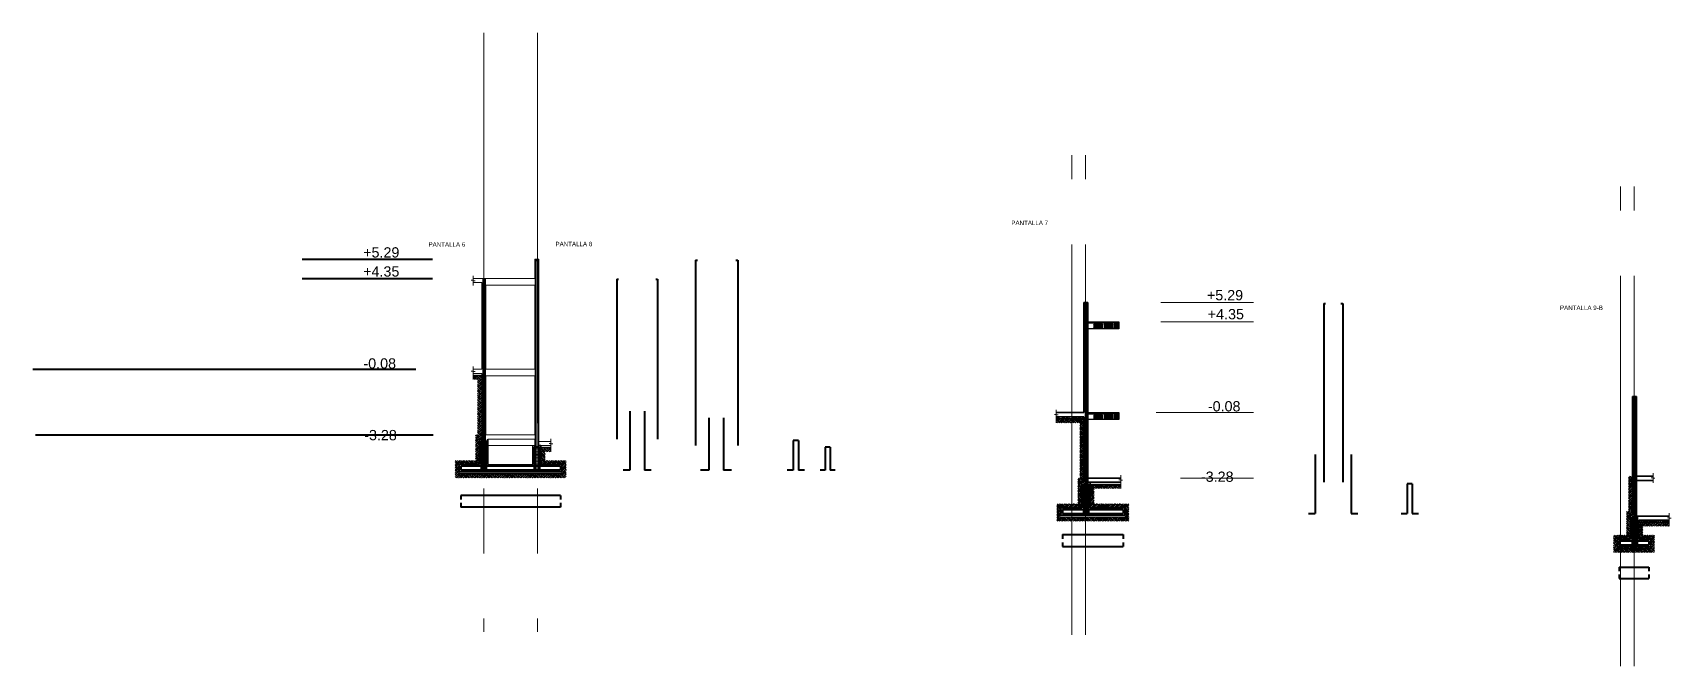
# Model space of a CAD drawing. Header units: millimetres. Extents: x 1130 to 2176, y -195 to 376.
# Drawn here: x 1820.4 to 1900.4, y 32.3 to 63.2 of the extents above; entities that cross this region are included whole.
import ezdxf

# ---------------------------------------------------------------- set-up
doc = ezdxf.new("R2010")
doc.units = ezdxf.units.MM
doc.linetypes.add('CENTER2', pattern=[28.575, 19.05, -3.175, 3.175, -3.175])
doc.layers.add('A- TEXTO 1', color=7, linetype='Continuous')
doc.layers.add('DLOSA', color=4, linetype='Continuous')
for name, color, linetype, lineweight in [('EDIS-COLUMNAS SOTANO', 7, 'Continuous', 40), ('EDIS-CONCRETO BAJA RESIST', 8, 'Continuous', 9), ('EDIS-EJES COLUMNAS', 9, 'CENTER2', 15), ('EDIS-ESTRIBOS', 3, 'Continuous', 15), ('EDIS-PANTALLAS', 3, 'Continuous', 15), ('EDIS-PEDESTALES', 4, 'Continuous', 13), ('EDIS-PL-DIMENSION', 8, 'Continuous', 13), ('EDIS-REFUERZOS DETALLES', 7, 'Continuous', 40), ('EDIS-SIM', 42, 'Continuous', 15), ('EDIS-TIERRA', 8, 'Continuous', 13), ('EDIS-VIGAS RIOSTRAS', 6, 'Continuous', 13), ('Est-PL-DIMENSION', 8, 'Continuous', 13), ('G-ANNO-TEXT', 5, 'Continuous', 9)]:
    doc.layers.add(name, color=color, linetype=linetype, lineweight=lineweight)
doc.styles.add('Arial_1', font='arial.ttf', dxfattribs={"height": 0.2})
doc.styles.add('style1', font='arial.ttf', dxfattribs={"height": 0.2})
pattern_1 = [(50, (25.46573, 41.64696), (0.142104042, -0.012432487), [0.014859, -0.163449]), (355, (25.46573, 41.64696), (-0.027489869, 0.149024339), [0.0118872, -0.130759656]), (100.451445, (25.47758, 41.64593), (0.114614173, 0.136591846), [0.012628207, -0.138910391]), (46.1842, (25.46573, 41.68659), (0.211441652, -0.032793016), [0.0222885, -0.2451735]), (96.635558, (25.48335, 41.68385), (0.185175225, 0.192992377), [0.018942318, -0.208365774]), (351.184151, (25.46573, 41.68659), (0.185175225, 0.192992377), [0.017830774, -0.19613859]), (21, (25.48555, 41.67668), (0.118259225, -0.0797668546), [0.014859, -0.163449]), (326, (25.48555, 41.67668), (0.048205582, 0.143666614), [0.0118872, -0.1307592]), (71.451445, (25.4954, 41.67003), (0.166464807, 0.06389976), [0.012628207, -0.138910151]), (37.5, (25.465734, 41.64696), (0.0024091105, 0.0659529303), [0, -0.12917424, 0, -0.1327404, 0, -0.1312545]), (7.5, (25.465734, 41.64696), (0.0521193368, 0.0781408484), [0, -0.07568184, 0, -0.12620244, 0, -0.0500253]), (327.5, (25.421553, 41.64696), (0.1057606642, -0.0044684203), [0, -0.04953, 0, -0.1545336, 0, -0.2050542]), (317.5, (25.40174, 41.64696), (0.1155407615, 0.019832663), [0, -0.064389, 0, -0.10262616, 0, -0.1456182])]

# ---------------------------------------------------------------- blocks, each defined once
blk = doc.blocks.new('*U2162')
at = {"layer": 'EDIS-REFUERZOS DETALLES', "linetype": 'ByBlock', "const_width": 0.02}
blk.add_lwpolyline([(-0.007, 0, -1), (0.007, 0, -1)], format="xyb", close=True, dxfattribs=at)
blk = doc.blocks.new('*U2163')
at = {"layer": 'EDIS-PL-DIMENSION', "color": 0, "linetype": 'ByBlock', "lineweight": -2, "transparency": 16777216}
for p in [(1870.728, 39.854), (1870.878, 39.854), (1871.028, 39.854), (1871.178, 39.854), (1871.328, 39.854), (1871.478, 39.854), (1871.628, 39.854), (1871.778, 39.854), (1871.928, 39.854), (1872.078, 39.854), (1872.228, 39.854), (1872.378, 39.854), (1872.528, 39.854), (1872.678, 39.854), (1872.828, 39.854), (1872.978, 39.854), (1873.128, 39.854), (1873.278, 39.854), (1873.428, 39.854), (1873.578, 39.854)]:
    blk.add_blockref('*U2162', p, dxfattribs=at)
blk = doc.blocks.new('*U2164')
at = {"layer": 'EDIS-REFUERZOS DETALLES', "linetype": 'ByBlock', "const_width": 0.02}
blk.add_lwpolyline([(-0.007, 0, -1), (0.007, 0, -1)], format="xyb", close=True, dxfattribs=at)
blk = doc.blocks.new('*U2165')
at = {"layer": 'EDIS-PL-DIMENSION', "color": 0, "linetype": 'ByBlock', "lineweight": -2, "transparency": 16777216}
for p in [(1870.728, 39.854), (1870.878, 39.854), (1871.028, 39.854), (1871.178, 39.854), (1871.328, 39.854), (1871.478, 39.854), (1871.628, 39.854), (1871.778, 39.854), (1871.928, 39.854), (1872.078, 39.854), (1872.228, 39.854), (1872.378, 39.854), (1872.528, 39.854), (1872.678, 39.854), (1872.828, 39.854), (1872.978, 39.854), (1873.128, 39.854), (1873.278, 39.854), (1873.428, 39.854), (1873.578, 39.854)]:
    blk.add_blockref('*U2164', p, dxfattribs=at)
blk = doc.blocks.new('*U2304')
at = {"layer": 'EDIS-REFUERZOS DETALLES', "linetype": 'ByBlock', "const_width": 0.02}
blk.add_lwpolyline([(-0.007, 0, -1), (0.007, 0, -1)], format="xyb", close=True, dxfattribs=at)
blk = doc.blocks.new('*U2305')
at = {"layer": 'EDIS-PL-DIMENSION', "color": 0, "linetype": 'ByBlock', "lineweight": -2, "transparency": 16777216}
for p in [(1841.354, 42.016), (1841.504, 42.016), (1841.654, 42.016), (1841.804, 42.016), (1841.954, 42.016), (1842.104, 42.016), (1842.254, 42.016), (1842.404, 42.016), (1842.554, 42.016), (1842.704, 42.016), (1842.854, 42.016), (1843.004, 42.016), (1843.154, 42.016), (1843.304, 42.016), (1843.454, 42.016), (1843.604, 42.016), (1843.754, 42.016), (1843.904, 42.016), (1844.054, 42.016), (1844.204, 42.016), (1844.354, 42.016), (1844.504, 42.016), (1844.654, 42.016), (1844.804, 42.016), (1844.954, 42.016), (1845.104, 42.016), (1845.254, 42.016), (1845.404, 42.016), (1845.554, 42.016), (1845.704, 42.016), (1845.854, 42.016), (1846.004, 42.016), (1846.154, 42.016)]:
    blk.add_blockref('*U2304', p, dxfattribs=at)

msp = doc.modelspace()

# ---------------------------------------------------------------- hatches: boundary and pattern name
at = {"layer": 'EDIS-CONCRETO BAJA RESIST'}
h = msp.add_hatch(dxfattribs=at)
h.set_pattern_fill('AR-CONC', color=256, scale=0.00078, angle=-1.3e-14)
h.paths.add_polyline_path([(1845.084, 41.756), (1842.464, 41.756), (1842.464, 41.656), (1845.084, 41.656)])
h.paths.add_polyline_path([(1842.464, 41.756), (1841.264, 41.756), (1841.264, 41.656), (1842.464, 41.656)])
h.paths.add_polyline_path([(1846.284, 41.756), (1845.084, 41.756), (1845.084, 41.656), (1846.284, 41.656)])
h.paths.add_polyline_path([(1845.748, 43.036), (1845.259, 43.036), (1845.259, 42.936), (1845.748, 42.936)])
h.paths.add_polyline_path([(1842.364, 46.556), (1841.945, 46.556), (1841.945, 46.456), (1842.364, 46.456)])
h = msp.add_hatch(dxfattribs=at)
h.set_pattern_fill('AR-CONC', color=256, scale=0.00078)
h.set_pattern_definition(pattern_1)
h.paths.add_polyline_path([(1871.763, 44.444), (1870.418, 44.444), (1870.418, 44.344), (1871.763, 44.344)])
h = msp.add_hatch(dxfattribs=at)
h.set_pattern_fill('AR-CONC', color=256, scale=0.00078)
h.set_pattern_definition(pattern_1)
h.paths.add_polyline_path([(1873.233, 41.244), (1872.063, 41.244), (1872.063, 41.144), (1873.233, 41.144)])
h.paths.add_polyline_path([(1873.559, 41.244), (1873.233, 41.244), (1873.233, 41.144), (1873.559, 41.144)])
h.paths.add_polyline_path([(1873.763, 39.644), (1873.233, 39.644), (1873.233, 39.544), (1873.763, 39.544)])
h.paths.add_polyline_path([(1873.233, 39.644), (1871.863, 39.644), (1871.863, 39.544), (1873.233, 39.544)])
h.paths.add_polyline_path([(1871.863, 39.644), (1870.638, 39.644), (1870.638, 39.544), (1871.863, 39.544)])
h = msp.add_hatch(dxfattribs=at)
h.set_pattern_fill('AR-CONC', color=256, scale=0.00078)
h.set_pattern_definition([(50, (52.25001, 40.12117), (0.142104042, -0.012432487), [0.014859, -0.163449]), (355, (52.25, 40.12117), (-0.027489869, 0.149024339), [0.0118872, -0.130759656]), (100.451445, (52.26185, 40.12014), (0.114614173, 0.136591846), [0.012628207, -0.138910391]), (46.1842, (52.25, 40.1608), (0.211441652, -0.032793016), [0.0222885, -0.2451735]), (96.635558, (52.26763, 40.15806), (0.185175225, 0.192992377), [0.018942318, -0.208365774]), (351.184151, (52.25, 40.1608), (0.185175225, 0.192992377), [0.017830774, -0.19613859]), (21, (52.26982, 40.15089), (0.118259225, -0.0797668546), [0.014859, -0.163449]), (326, (52.26982, 40.15089), (0.048205582, 0.143666614), [0.0118872, -0.1307592]), (71.451445, (52.27967, 40.14424), (0.166464807, 0.06389976), [0.012628207, -0.138910151]), (37.5, (52.250006, 40.12117), (0.0024091105, 0.0659529303), [0, -0.12917424, 0, -0.1327404, 0, -0.1312545]), (7.5, (52.25001, 40.12117), (0.0521193368, 0.0781408484), [0, -0.07568184, 0, -0.12620244, 0, -0.0500253]), (327.5, (52.205826, 40.12117), (0.1057606642, -0.0044684203), [0, -0.04953, 0, -0.1545336, 0, -0.2050542]), (317.5, (52.18601, 40.12117), (0.1155407615, 0.019832663), [0, -0.064389, 0, -0.10262616, 0, -0.1456182])])
h.paths.add_polyline_path([(1900.017, 39.398), (1898.847, 39.398), (1898.847, 39.298), (1900.017, 39.298)])
h.paths.add_polyline_path([(1900.343, 39.398), (1900.017, 39.398), (1900.017, 39.298), (1900.343, 39.298)])
h.paths.add_polyline_path([(1899.422, 38.118), (1899.422, 38.018)], flags=17)
h.paths.add_polyline_path([(1899.422, 38.118), (1898.647, 38.118), (1898.647, 38.018), (1899.422, 38.018)])
h.paths.add_polyline_path([(1898.647, 38.118), (1897.822, 38.118), (1897.822, 38.018), (1898.647, 38.018)])
at = {"layer": 'EDIS-TIERRA'}
h = msp.add_hatch(dxfattribs=at)
h.set_pattern_fill('EARTH', color=256, scale=0.025, angle=45)
h.paths.add_polyline_path([(1842.364, 46.456), (1841.945, 46.456), (1841.945, 46.416), (1841.945, 46.256), (1842.164, 46.256), (1842.164, 43.556), (1842.064, 43.556), (1842.064, 42.306), (1841.064, 42.306), (1841.064, 41.456), (1842.464, 41.456), (1842.464, 41.656), (1841.264, 41.656), (1841.264, 41.756), (1841.264, 42.106), (1842.264, 42.106), (1842.264, 43.356), (1842.364, 43.356)])
h.paths.add_polyline_path([(1845.084, 41.656), (1842.464, 41.656), (1842.464, 41.456), (1845.084, 41.456)])
h.paths.add_polyline_path([(1846.484, 42.306), (1845.459, 42.306), (1845.459, 42.736), (1845.748, 42.736), (1845.748, 42.886), (1845.748, 42.936), (1845.259, 42.936), (1845.259, 42.106), (1846.284, 42.106), (1846.284, 41.756), (1846.284, 41.656), (1845.084, 41.656), (1845.084, 41.456), (1846.484, 41.456)])
h = msp.add_hatch(dxfattribs=at)
h.set_pattern_fill('EARTH', color=256, scale=0.025, angle=45)
h.paths.add_polyline_path([(1871.763, 44.344), (1871.178, 44.344), (1871.178, 44.144), (1871.563, 44.144), (1871.563, 41.444), (1871.463, 41.444), (1871.463, 40.194), (1871.178, 40.194), (1871.178, 39.994), (1871.663, 39.994), (1871.663, 41.244), (1871.763, 41.244)])
h.paths.add_polyline_path([(1871.178, 44.344), (1870.418, 44.344), (1870.418, 44.144), (1871.178, 44.144)])
h.paths.add_polyline_path([(1871.178, 40.194), (1870.438, 40.194), (1870.438, 39.344), (1871.178, 39.344), (1871.178, 39.544), (1870.638, 39.544), (1870.638, 39.994), (1871.178, 39.994)])
h.paths.add_polyline_path([(1871.838, 39.544), (1871.178, 39.544), (1871.178, 39.344), (1871.838, 39.344)])
h.paths.add_polyline_path([(1873.963, 40.194), (1872.263, 40.194), (1872.263, 40.944), (1873.559, 40.944), (1873.559, 41.111), (1873.559, 41.144), (1872.063, 41.144), (1872.063, 39.994), (1873.763, 39.994), (1873.763, 39.544), (1871.838, 39.544), (1871.838, 39.344), (1873.963, 39.344)])
h = msp.add_hatch(dxfattribs=at)
h.set_pattern_fill('EARTH', color=256, scale=0.025, angle=45)
h.paths.add_polyline_path([(1898.547, 41.538), (1898.347, 41.538), (1898.347, 39.818), (1898.247, 39.818), (1898.247, 38.668), (1897.962, 38.668), (1897.962, 38.468), (1898.447, 38.468), (1898.447, 39.618), (1898.547, 39.618)])
h.paths.add_polyline_path([(1897.822, 38.468), (1897.962, 38.468), (1897.962, 38.668), (1897.622, 38.668), (1897.622, 37.818), (1897.962, 37.818), (1897.962, 38.018), (1897.822, 38.018), (1897.822, 38.118)])
h.paths.add_polyline_path([(1898.622, 38.018), (1897.962, 38.018), (1897.962, 37.818), (1898.622, 37.818)])
h.paths.add_polyline_path([(1899.622, 38.668), (1899.047, 38.668), (1899.047, 39.098), (1900.343, 39.098), (1900.343, 39.266), (1900.343, 39.298), (1898.847, 39.298), (1898.847, 38.468), (1899.422, 38.468), (1899.422, 38.118), (1899.422, 38.018), (1898.622, 38.018), (1898.622, 37.818), (1899.622, 37.818)])

# ---------------------------------------------------------------- linework, layer by layer
at = {"layer": 'DLOSA', "ltscale": 0.2}
for p, q in [((1871.963, 49.074), (1873.463, 49.074)), ((1871.963, 48.754), (1873.463, 48.754)), ((1871.963, 44.644), (1873.463, 44.644)), ((1871.963, 44.324), (1873.463, 44.324))]:
    msp.add_line(p, q, dxfattribs=at)
at = {"layer": 'DLOSA', "color": 6, "ltscale": 0.2}
for p, q in [((1871.963, 49.019), (1873.463, 49.019)), ((1871.963, 44.589), (1873.463, 44.589))]:
    msp.add_line(p, q, dxfattribs=at)
at = {"layer": 'DLOSA', "color": 3, "ltscale": 0.2}
for p, q in [((1872.263, 48.954), (1872.663, 48.954)), ((1872.263, 48.904), (1872.663, 48.904)), ((1872.263, 48.854), (1872.663, 48.854)), ((1872.263, 48.804), (1872.663, 48.804)), ((1872.313, 48.754), (1872.313, 49.004)), ((1872.363, 48.754), (1872.363, 49.004)), ((1872.413, 48.754), (1872.413, 49.004)), ((1872.463, 48.754), (1872.463, 49.004)), ((1872.513, 48.754), (1872.513, 49.004)), ((1872.563, 48.754), (1872.563, 49.004)), ((1872.613, 48.754), (1872.613, 49.004)), ((1872.763, 48.954), (1873.163, 48.954)), ((1872.763, 48.904), (1873.163, 48.904)), ((1872.763, 48.854), (1873.163, 48.854)), ((1872.763, 48.804), (1873.163, 48.804)), ((1872.813, 48.754), (1872.813, 49.004)), ((1872.863, 48.754), (1872.863, 49.004)), ((1872.913, 48.754), (1872.913, 49.004)), ((1872.963, 48.754), (1872.963, 49.004)), ((1873.013, 48.754), (1873.013, 49.004)), ((1873.063, 48.754), (1873.063, 49.004)), ((1873.113, 48.754), (1873.113, 49.004)), ((1873.263, 48.954), (1873.463, 48.954)), ((1873.263, 48.904), (1873.463, 48.904)), ((1873.263, 48.854), (1873.463, 48.854)), ((1873.263, 48.804), (1873.463, 48.804)), ((1873.313, 48.754), (1873.313, 49.004)), ((1873.363, 48.754), (1873.363, 49.004)), ((1873.413, 48.754), (1873.413, 49.004)), ((1872.263, 44.524), (1872.663, 44.524)), ((1872.263, 44.474), (1872.663, 44.474)), ((1872.263, 44.424), (1872.663, 44.424)), ((1872.263, 44.374), (1872.663, 44.374)), ((1872.313, 44.324), (1872.313, 44.574)), ((1872.363, 44.324), (1872.363, 44.574)), ((1872.413, 44.324), (1872.413, 44.574)), ((1872.463, 44.324), (1872.463, 44.574)), ((1872.513, 44.324), (1872.513, 44.574)), ((1872.563, 44.324), (1872.563, 44.574)), ((1872.613, 44.324), (1872.613, 44.574)), ((1872.763, 44.524), (1873.163, 44.524)), ((1872.763, 44.474), (1873.163, 44.474)), ((1872.763, 44.424), (1873.163, 44.424)), ((1872.763, 44.374), (1873.163, 44.374)), ((1872.813, 44.324), (1872.813, 44.574)), ((1872.863, 44.324), (1872.863, 44.574)), ((1872.913, 44.324), (1872.913, 44.574)), ((1872.963, 44.324), (1872.963, 44.574)), ((1873.013, 44.324), (1873.013, 44.574)), ((1873.063, 44.324), (1873.063, 44.574)), ((1873.113, 44.324), (1873.113, 44.574)), ((1873.263, 44.524), (1873.463, 44.524)), ((1873.263, 44.474), (1873.463, 44.474)), ((1873.263, 44.424), (1873.463, 44.424)), ((1873.263, 44.374), (1873.463, 44.374)), ((1873.313, 44.324), (1873.313, 44.574)), ((1873.363, 44.324), (1873.363, 44.574)), ((1873.413, 44.324), (1873.413, 44.574))]:
    msp.add_line(p, q, dxfattribs=at)
at = {"layer": 'DLOSA', "color": 2}
for p, q in [((1873.433, 48.904), (1873.493, 48.904)), ((1873.433, 48.904), (1873.463, 48.894)), ((1873.463, 49.074), (1873.463, 48.914)), ((1873.463, 48.914), (1873.493, 48.904)), ((1873.463, 48.894), (1873.463, 48.734)), ((1873.433, 44.474), (1873.493, 44.474)), ((1873.433, 44.474), (1873.463, 44.464)), ((1873.463, 44.644), (1873.463, 44.484)), ((1873.463, 44.484), (1873.493, 44.474)), ((1873.463, 44.464), (1873.463, 44.304))]:
    msp.add_line(p, q, dxfattribs=at)
at = {"layer": 'DLOSA', "ltscale": 0.2, "const_width": 0.01}
for points in [[(1872.008, 49.029, -1), (1872.018, 49.029)], [(1872.108, 49.029, -1), (1872.118, 49.029)], [(1872.208, 49.029, -1), (1872.218, 49.029)], [(1872.218, 48.954, 1), (1872.208, 48.954)], [(1872.218, 48.804, 1), (1872.208, 48.804)], [(1872.308, 49.029, -1), (1872.318, 49.029)], [(1872.408, 49.029, -1), (1872.418, 49.029)], [(1872.508, 49.029, -1), (1872.518, 49.029)], [(1872.608, 49.029, -1), (1872.618, 49.029)], [(1872.718, 49.029, 1), (1872.708, 49.029)], [(1872.718, 48.954, 1), (1872.708, 48.954)], [(1872.718, 48.804, 1), (1872.708, 48.804)], [(1872.818, 49.029, 1), (1872.808, 49.029)], [(1872.918, 49.029, 1), (1872.908, 49.029)], [(1873.018, 49.029, 1), (1873.008, 49.029)], [(1873.118, 49.029, 1), (1873.108, 49.029)], [(1873.218, 49.029, 1), (1873.208, 49.029)], [(1873.218, 48.954, 1), (1873.208, 48.954)], [(1873.218, 48.804, 1), (1873.208, 48.804)], [(1873.318, 49.029, 1), (1873.308, 49.029)], [(1873.418, 49.029, 1), (1873.408, 49.029)], [(1872.008, 44.599, -1), (1872.018, 44.599)], [(1872.108, 44.599, -1), (1872.118, 44.599)], [(1872.208, 44.599, -1), (1872.218, 44.599)], [(1872.218, 44.524, 1), (1872.208, 44.524)], [(1872.218, 44.374, 1), (1872.208, 44.374)], [(1872.308, 44.599, -1), (1872.318, 44.599)], [(1872.408, 44.599, -1), (1872.418, 44.599)], [(1872.508, 44.599, -1), (1872.518, 44.599)], [(1872.608, 44.599, -1), (1872.618, 44.599)], [(1872.718, 44.599, 1), (1872.708, 44.599)], [(1872.718, 44.524, 1), (1872.708, 44.524)], [(1872.718, 44.374, 1), (1872.708, 44.374)], [(1872.818, 44.599, 1), (1872.808, 44.599)], [(1872.918, 44.599, 1), (1872.908, 44.599)], [(1873.018, 44.599, 1), (1873.008, 44.599)], [(1873.118, 44.599, 1), (1873.108, 44.599)], [(1873.218, 44.599, 1), (1873.208, 44.599)], [(1873.218, 44.524, 1), (1873.208, 44.524)], [(1873.218, 44.374, 1), (1873.208, 44.374)], [(1873.318, 44.599, 1), (1873.308, 44.599)], [(1873.418, 44.599, 1), (1873.408, 44.599)]]:
    msp.add_lwpolyline(points, format="xyb", dxfattribs=at)
at = {"layer": 'DLOSA', "ltscale": 0.2}
for points in [[(1872.263, 48.754), (1872.263, 48.954), (1872.313, 49.004), (1872.613, 49.004), (1872.663, 48.954), (1872.663, 48.754)], [(1872.763, 48.754), (1872.763, 48.954), (1872.813, 49.004), (1873.113, 49.004), (1873.163, 48.954), (1873.163, 48.754)], [(1873.263, 48.754), (1873.263, 48.954), (1873.313, 49.004), (1873.463, 49.004)], [(1872.263, 44.324), (1872.263, 44.524), (1872.313, 44.574), (1872.613, 44.574), (1872.663, 44.524), (1872.663, 44.324)], [(1872.763, 44.324), (1872.763, 44.524), (1872.813, 44.574), (1873.113, 44.574), (1873.163, 44.524), (1873.163, 44.324)], [(1873.263, 44.324), (1873.263, 44.524), (1873.313, 44.574), (1873.463, 44.574)]]:
    msp.add_lwpolyline(points, dxfattribs=at)
at = {"layer": 'EDIS-COLUMNAS SOTANO', "color": 30, "true_color": 0xf8991e}
for p, q in [((1833.607, 52.126), (1839.968, 52.126)), ((1833.607, 51.186), (1839.968, 51.186)), ((1820.449, 46.756), (1839.151, 46.756)), ((1820.577, 43.556), (1839.994, 43.556))]:
    msp.add_line(p, q, dxfattribs=at)
at = {"layer": 'EDIS-CONCRETO BAJA RESIST'}
for p, q in [((1872.063, 41.144), (1873.559, 41.144)), ((1870.638, 39.544), (1873.763, 39.544)), ((1897.822, 38.018), (1899.422, 38.018))]:
    msp.add_line(p, q, dxfattribs=at)
at = {"layer": 'EDIS-EJES COLUMNAS', "linetype": 'CENTER2'}
for p, q in [((1842.464, 63.171), (1842.464, 33.949)), ((1845.084, 63.171), (1845.084, 33.949)), ((1871.178, 33.798), (1871.178, 57.201)), ((1871.838, 33.798), (1871.838, 57.201)), ((1897.962, 32.273), (1897.962, 55.675)), ((1898.622, 32.273), (1898.622, 55.675))]:
    msp.add_line(p, q, dxfattribs=at)
at = {"layer": 'EDIS-ESTRIBOS', "linetype": 'ByBlock'}
for p, q in [((1842.589, 43.181), (1842.339, 43.181)), ((1842.589, 43.031), (1842.339, 43.031)), ((1842.589, 42.881), (1842.339, 42.881)), ((1842.589, 42.731), (1842.339, 42.731)), ((1842.589, 42.581), (1842.339, 42.581)), ((1842.589, 42.431), (1842.339, 42.431)), ((1845.184, 42.881), (1844.934, 42.881)), ((1845.184, 42.731), (1844.934, 42.731)), ((1845.184, 42.581), (1844.934, 42.581)), ((1845.184, 42.431), (1844.934, 42.431)), ((1842.589, 42.281), (1842.339, 42.281)), ((1842.589, 42.131), (1842.339, 42.131)), ((1845.184, 42.281), (1844.934, 42.281)), ((1845.184, 42.131), (1844.934, 42.131)), ((1871.988, 41.019), (1871.738, 41.019)), ((1871.988, 40.869), (1871.738, 40.869)), ((1871.988, 40.719), (1871.738, 40.719)), ((1871.988, 40.569), (1871.738, 40.569)), ((1871.988, 40.419), (1871.738, 40.419)), ((1871.988, 40.269), (1871.738, 40.269)), ((1871.988, 40.119), (1871.738, 40.119)), ((1871.988, 39.969), (1871.738, 39.969)), ((1898.772, 39.493), (1898.522, 39.493)), ((1898.772, 39.343), (1898.522, 39.343)), ((1898.772, 39.193), (1898.522, 39.193)), ((1898.772, 39.043), (1898.522, 39.043)), ((1898.772, 38.893), (1898.522, 38.893)), ((1898.772, 38.743), (1898.522, 38.743)), ((1898.772, 38.593), (1898.522, 38.593)), ((1898.772, 38.443), (1898.522, 38.443))]:
    msp.add_line(p, q, dxfattribs=at)
at = {"layer": 'EDIS-PANTALLAS'}
for p, q in [((1844.959, 52.126), (1844.959, 51.186)), ((1844.959, 52.126), (1845.159, 52.126)), ((1845.159, 52.126), (1845.159, 43.036)), ((1841.945, 51.186), (1844.959, 51.186)), ((1841.945, 50.986), (1842.364, 50.986)), ((1842.364, 50.986), (1842.364, 46.756)), ((1842.564, 50.866), (1842.564, 46.756)), ((1842.564, 50.866), (1844.959, 50.866)), ((1844.959, 50.866), (1844.959, 46.756)), ((1841.945, 46.756), (1842.364, 46.756)), ((1841.945, 46.556), (1842.364, 46.556)), ((1842.364, 46.556), (1842.364, 43.356)), ((1842.564, 46.756), (1844.959, 46.756)), ((1842.564, 46.436), (1844.959, 46.436)), ((1842.564, 46.436), (1842.564, 43.556)), ((1844.959, 46.436), (1844.959, 43.556)), ((1842.564, 43.556), (1844.959, 43.556)), ((1842.664, 43.356), (1844.959, 43.356)), ((1844.959, 43.356), (1844.959, 43.036)), ((1845.159, 43.236), (1845.748, 43.236)), ((1845.259, 43.036), (1845.748, 43.036)), ((1842.664, 42.106), (1844.859, 42.106))]:
    msp.add_line(p, q, dxfattribs=at)
at = {"layer": 'EDIS-PANTALLAS', "lineweight": 35}
for p, q in [((1871.763, 50.014), (1871.763, 44.644)), ((1871.763, 50.014), (1871.963, 50.014)), ((1871.963, 50.014), (1871.963, 49.074)), ((1871.963, 48.754), (1871.963, 44.644)), ((1898.547, 45.428), (1898.547, 39.618)), ((1898.547, 45.428), (1898.747, 45.428)), ((1898.747, 45.428), (1898.747, 41.538)), ((1871.763, 44.644), (1870.418, 44.644)), ((1871.763, 44.444), (1870.418, 44.444)), ((1871.763, 44.344), (1870.418, 44.344)), ((1871.763, 44.444), (1871.763, 41.244)), ((1871.963, 44.324), (1871.963, 41.244)), ((1871.963, 41.444), (1873.559, 41.444)), ((1871.963, 41.244), (1873.559, 41.244)), ((1899.55, 41.538), (1898.747, 41.538)), ((1899.55, 41.338), (1898.747, 41.338)), ((1898.747, 41.338), (1898.747, 39.598)), ((1870.638, 39.994), (1870.638, 39.644)), ((1870.638, 39.994), (1871.663, 39.994)), ((1872.063, 39.994), (1873.763, 39.994)), ((1873.763, 39.994), (1873.763, 39.644)), ((1870.638, 39.644), (1873.763, 39.644)), ((1898.747, 39.598), (1900.343, 39.598)), ((1898.847, 39.398), (1900.343, 39.398)), ((1897.822, 38.468), (1898.447, 38.468)), ((1897.822, 38.468), (1897.822, 38.118)), ((1898.847, 38.468), (1899.422, 38.468)), ((1899.422, 38.468), (1899.422, 38.118)), ((1897.822, 38.118), (1899.422, 38.118))]:
    msp.add_line(p, q, dxfattribs=at)
at = {"layer": 'EDIS-PANTALLAS', "color": 252, "lineweight": 35, "true_color": 0x939598}
msp.add_line((1898.847, 39.298), (1900.343, 39.298), dxfattribs=at)
at = {"layer": 'EDIS-PEDESTALES', "lineweight": 35}
for p, q in [((1842.264, 43.356), (1842.264, 42.106)), ((1842.364, 43.356), (1842.264, 43.356)), ((1842.664, 43.356), (1842.664, 42.106)), ((1844.859, 43.036), (1844.859, 42.106)), ((1845.259, 43.036), (1845.159, 43.036)), ((1845.259, 43.036), (1845.259, 42.106)), ((1871.663, 41.244), (1871.663, 39.994)), ((1871.763, 41.244), (1871.663, 41.244)), ((1872.063, 41.244), (1872.063, 39.994)), ((1898.447, 39.618), (1898.447, 38.468)), ((1898.547, 39.618), (1898.447, 39.618)), ((1898.847, 39.398), (1898.847, 38.468))]:
    msp.add_line(p, q, dxfattribs=at)
at = {"layer": 'EDIS-PL-DIMENSION'}
for p, q in [((1880.049, 50.014), (1875.513, 50.014)), ((1880.049, 49.074), (1875.513, 49.074)), ((1841.945, 46.456), (1842.364, 46.456)), ((1841.945, 46.416), (1841.945, 46.256)), ((1870.418, 44.374), (1870.418, 44.144)), ((1880.049, 44.644), (1875.293, 44.644)), ((1844.959, 43.036), (1844.859, 43.036)), ((1845.259, 42.936), (1845.748, 42.936)), ((1845.748, 42.886), (1845.748, 42.736)), ((1841.264, 41.756), (1841.264, 41.656)), ((1846.284, 41.756), (1846.284, 41.656)), ((1873.559, 41.111), (1873.559, 40.944)), ((1880.049, 41.444), (1876.483, 41.444)), ((1900.343, 39.566), (1900.343, 39.398)), ((1900.343, 39.266), (1900.343, 39.098)), ((1897.822, 38.118), (1897.822, 38.018)), ((1899.422, 38.118), (1899.422, 38.018))]:
    msp.add_line(p, q, dxfattribs=at)
at = {"layer": 'EDIS-REFUERZOS DETALLES', "linetype": 'ByBlock'}
for p, q in [((1844.999, 52.086), (1844.999, 41.831)), ((1844.999, 52.086), (1845.119, 52.086)), ((1845.119, 52.086), (1845.119, 41.831)), ((1852.809, 52.086), (1852.894, 52.086)), ((1852.809, 52.086), (1852.809, 43.036)), ((1854.779, 52.086), (1854.864, 52.086)), ((1854.864, 52.086), (1854.864, 43.036)), ((1842.439, 51.146), (1842.439, 41.831)), ((1842.439, 51.146), (1842.524, 51.146)), ((1842.524, 51.146), (1842.524, 41.831)), ((1848.966, 51.146), (1848.966, 43.356)), ((1848.966, 51.146), (1849.051, 51.146)), ((1850.867, 51.146), (1850.952, 51.146)), ((1850.952, 51.146), (1850.952, 43.356)), ((1871.838, 49.974), (1871.838, 39.719)), ((1871.838, 49.974), (1871.933, 49.974)), ((1871.933, 49.974), (1871.933, 39.719)), ((1883.47, 49.974), (1883.47, 41.244)), ((1883.47, 49.974), (1883.565, 49.974)), ((1884.311, 49.974), (1884.406, 49.974)), ((1884.406, 49.974), (1884.406, 41.244)), ((1898.622, 45.388), (1898.622, 38.193)), ((1898.622, 45.388), (1898.717, 45.388)), ((1898.717, 45.388), (1898.717, 38.193)), ((1849.593, 44.706), (1849.593, 41.831)), ((1850.315, 44.706), (1850.315, 41.831)), ((1853.446, 44.386), (1853.446, 41.831)), ((1854.168, 44.386), (1854.168, 41.831)), ((1842.339, 43.281), (1842.339, 41.831)), ((1842.589, 43.281), (1842.339, 43.281)), ((1842.589, 43.281), (1842.589, 41.831)), ((1857.573, 43.281), (1857.573, 41.831)), ((1857.823, 43.281), (1857.573, 43.281)), ((1857.823, 43.281), (1857.823, 41.831)), ((1844.934, 42.961), (1844.934, 41.831)), ((1845.184, 42.961), (1844.934, 42.961)), ((1845.184, 42.581), (1844.934, 42.581)), ((1845.184, 42.961), (1845.184, 41.831)), ((1859.126, 42.961), (1859.126, 41.831)), ((1859.376, 42.961), (1859.126, 42.961)), ((1859.376, 42.961), (1859.376, 41.831)), ((1883.058, 42.594), (1883.058, 39.719)), ((1884.804, 42.594), (1884.804, 39.719)), ((1846.209, 42.031), (1841.339, 42.031)), ((1841.339, 42.031), (1841.339, 41.831)), ((1846.209, 41.831), (1841.339, 41.831)), ((1846.209, 42.031), (1846.209, 41.831)), ((1849.593, 41.831), (1849.273, 41.831)), ((1850.635, 41.831), (1850.315, 41.831)), ((1853.446, 41.831), (1853.046, 41.831)), ((1854.568, 41.831), (1854.168, 41.831)), ((1857.573, 41.831), (1857.273, 41.831)), ((1858.123, 41.831), (1857.823, 41.831)), ((1859.126, 41.831), (1858.881, 41.831)), ((1859.621, 41.831), (1859.376, 41.831)), ((1871.738, 41.169), (1871.738, 39.719)), ((1871.988, 41.169), (1871.738, 41.169)), ((1871.988, 41.169), (1871.988, 39.719)), ((1887.546, 41.169), (1887.546, 39.719)), ((1887.796, 41.169), (1887.546, 41.169)), ((1887.796, 41.169), (1887.796, 39.719)), ((1846.209, 40.6), (1841.339, 40.6)), ((1841.339, 40.6), (1841.339, 40.4)), ((1841.339, 40.234), (1841.339, 40.034)), ((1846.209, 40.034), (1841.339, 40.034)), ((1846.209, 40.6), (1846.209, 40.4)), ((1846.209, 40.234), (1846.209, 40.034)), ((1870.713, 39.919), (1873.688, 39.919)), ((1870.713, 39.919), (1870.713, 39.719)), ((1870.713, 39.719), (1873.688, 39.719)), ((1873.688, 39.919), (1873.688, 39.719)), ((1882.728, 39.719), (1883.058, 39.719)), ((1884.804, 39.719), (1885.134, 39.719)), ((1887.246, 39.719), (1887.546, 39.719)), ((1887.796, 39.719), (1888.096, 39.719)), ((1898.522, 39.543), (1898.522, 38.193)), ((1898.772, 39.543), (1898.522, 39.543)), ((1898.772, 39.543), (1898.772, 38.193)), ((1870.713, 38.692), (1873.688, 38.692)), ((1870.713, 38.692), (1870.713, 38.492)), ((1873.688, 38.692), (1873.688, 38.492)), ((1870.713, 38.315), (1870.713, 38.115)), ((1870.713, 38.115), (1873.688, 38.115)), ((1873.688, 38.315), (1873.688, 38.115)), ((1897.897, 38.393), (1899.347, 38.393)), ((1897.897, 38.393), (1897.897, 38.193)), ((1897.897, 38.193), (1899.347, 38.193)), ((1899.347, 38.393), (1899.347, 38.193)), ((1897.897, 37.107), (1899.347, 37.107)), ((1897.897, 37.107), (1897.897, 36.907)), ((1899.347, 37.107), (1899.347, 36.907)), ((1897.897, 36.754), (1897.897, 36.554)), ((1897.897, 36.554), (1899.347, 36.554)), ((1899.347, 36.754), (1899.347, 36.554))]:
    msp.add_line(p, q, dxfattribs=at)
at = {"layer": 'EDIS-REFUERZOS DETALLES', "linetype": 'ByBlock', "const_width": 0.02}
for points in [[(1845.023, 52.068, -1), (1845.008, 52.069)], [(1845.112, 52.068, -1), (1845.097, 52.069)], [(1845.023, 51.93, -1), (1845.008, 51.931)], [(1845.023, 51.73, -1), (1845.008, 51.731)], [(1845.023, 51.53, -1), (1845.008, 51.531)], [(1845.023, 51.33, -1), (1845.008, 51.331)], [(1845.112, 51.93, -1), (1845.097, 51.931)], [(1845.112, 51.73, -1), (1845.097, 51.731)], [(1845.112, 51.53, -1), (1845.097, 51.531)], [(1845.112, 51.33, -1), (1845.097, 51.331)], [(1842.462, 51.13, -1), (1842.447, 51.131)], [(1842.462, 50.93, -1), (1842.447, 50.931)], [(1842.462, 50.73, -1), (1842.447, 50.731)], [(1842.462, 50.53, -1), (1842.447, 50.531)], [(1842.517, 51.13, -1), (1842.502, 51.131)], [(1842.517, 50.93, -1), (1842.502, 50.931)], [(1842.517, 50.73, -1), (1842.502, 50.731)], [(1842.517, 50.53, -1), (1842.502, 50.531)], [(1845.023, 51.13, -1), (1845.008, 51.131)], [(1845.023, 50.93, -1), (1845.008, 50.931)], [(1845.023, 50.73, -1), (1845.008, 50.731)], [(1845.023, 50.53, -1), (1845.008, 50.531)], [(1845.112, 51.13, -1), (1845.097, 51.131)], [(1845.112, 50.93, -1), (1845.097, 50.931)], [(1845.112, 50.73, -1), (1845.097, 50.731)], [(1845.112, 50.53, -1), (1845.097, 50.531)], [(1842.462, 50.33, -1), (1842.447, 50.331)], [(1842.462, 50.13, -1), (1842.447, 50.131)], [(1842.462, 49.93, -1), (1842.447, 49.931)], [(1842.462, 49.73, -1), (1842.447, 49.731)], [(1842.517, 50.33, -1), (1842.502, 50.331)], [(1842.517, 50.13, -1), (1842.502, 50.131)], [(1842.517, 49.93, -1), (1842.502, 49.931)], [(1842.517, 49.73, -1), (1842.502, 49.731)], [(1845.023, 50.33, -1), (1845.008, 50.331)], [(1845.023, 50.13, -1), (1845.008, 50.131)], [(1845.023, 49.93, -1), (1845.008, 49.931)], [(1845.023, 49.73, -1), (1845.008, 49.731)], [(1845.112, 50.33, -1), (1845.097, 50.331)], [(1845.112, 50.13, -1), (1845.097, 50.131)], [(1845.112, 49.93, -1), (1845.097, 49.931)], [(1845.112, 49.73, -1), (1845.097, 49.731)], [(1871.861, 49.944, -1), (1871.846, 49.944)], [(1871.861, 49.744, -1), (1871.846, 49.744)], [(1871.926, 49.944, -1), (1871.911, 49.944)], [(1871.926, 49.744, -1), (1871.911, 49.744)], [(1842.462, 49.53, -1), (1842.447, 49.531)], [(1842.462, 49.33, -1), (1842.447, 49.331)], [(1842.462, 49.13, -1), (1842.447, 49.131)], [(1842.462, 48.93, -1), (1842.447, 48.931)], [(1842.517, 49.53, -1), (1842.502, 49.531)], [(1842.517, 49.33, -1), (1842.502, 49.331)], [(1842.517, 49.13, -1), (1842.502, 49.131)], [(1842.517, 48.93, -1), (1842.502, 48.931)], [(1845.023, 49.53, -1), (1845.008, 49.531)], [(1845.023, 49.33, -1), (1845.008, 49.331)], [(1845.023, 49.13, -1), (1845.008, 49.131)], [(1845.023, 48.93, -1), (1845.008, 48.931)], [(1845.112, 49.53, -1), (1845.097, 49.531)], [(1845.112, 49.33, -1), (1845.097, 49.331)], [(1845.112, 49.13, -1), (1845.097, 49.131)], [(1845.112, 48.93, -1), (1845.097, 48.931)], [(1871.861, 49.544, -1), (1871.846, 49.544)], [(1871.861, 49.344, -1), (1871.846, 49.344)], [(1871.861, 49.144, -1), (1871.846, 49.144)], [(1871.861, 48.944, -1), (1871.846, 48.944)], [(1871.926, 49.544, -1), (1871.911, 49.544)], [(1871.926, 49.344, -1), (1871.911, 49.344)], [(1871.926, 49.144, -1), (1871.911, 49.144)], [(1871.926, 48.944, -1), (1871.911, 48.944)], [(1842.462, 48.73, -1), (1842.447, 48.731)], [(1842.462, 48.53, -1), (1842.447, 48.531)], [(1842.462, 48.33, -1), (1842.447, 48.331)], [(1842.462, 48.13, -1), (1842.447, 48.131)], [(1842.517, 48.73, -1), (1842.502, 48.731)], [(1842.517, 48.53, -1), (1842.502, 48.531)], [(1842.517, 48.33, -1), (1842.502, 48.331)], [(1842.517, 48.13, -1), (1842.502, 48.131)], [(1845.023, 48.73, -1), (1845.008, 48.731)], [(1845.023, 48.53, -1), (1845.008, 48.531)], [(1845.023, 48.33, -1), (1845.008, 48.331)], [(1845.023, 48.13, -1), (1845.008, 48.131)], [(1845.112, 48.73, -1), (1845.097, 48.731)], [(1845.112, 48.53, -1), (1845.097, 48.531)], [(1845.112, 48.33, -1), (1845.097, 48.331)], [(1845.112, 48.13, -1), (1845.097, 48.131)], [(1871.861, 48.744, -1), (1871.846, 48.744)], [(1871.861, 48.544, -1), (1871.846, 48.544)], [(1871.861, 48.344, -1), (1871.846, 48.344)], [(1871.861, 48.144, -1), (1871.846, 48.144)], [(1871.926, 48.744, -1), (1871.911, 48.744)], [(1871.926, 48.544, -1), (1871.911, 48.544)], [(1871.926, 48.344, -1), (1871.911, 48.344)], [(1871.926, 48.144, -1), (1871.911, 48.144)], [(1842.462, 47.93, -1), (1842.447, 47.931)], [(1842.462, 47.73, -1), (1842.447, 47.731)], [(1842.462, 47.53, -1), (1842.447, 47.531)], [(1842.462, 47.33, -1), (1842.447, 47.331)], [(1842.517, 47.93, -1), (1842.502, 47.931)], [(1842.517, 47.73, -1), (1842.502, 47.731)], [(1842.517, 47.53, -1), (1842.502, 47.531)], [(1842.517, 47.33, -1), (1842.502, 47.331)], [(1845.023, 47.93, -1), (1845.008, 47.931)], [(1845.023, 47.73, -1), (1845.008, 47.731)], [(1845.023, 47.53, -1), (1845.008, 47.531)], [(1845.023, 47.33, -1), (1845.008, 47.331)], [(1845.112, 47.93, -1), (1845.097, 47.931)], [(1845.112, 47.73, -1), (1845.097, 47.731)], [(1845.112, 47.53, -1), (1845.097, 47.531)], [(1845.112, 47.33, -1), (1845.097, 47.331)], [(1871.861, 47.944, -1), (1871.846, 47.944)], [(1871.861, 47.744, -1), (1871.846, 47.744)], [(1871.861, 47.544, -1), (1871.846, 47.544)], [(1871.861, 47.344, -1), (1871.846, 47.344)], [(1871.926, 47.944, -1), (1871.911, 47.944)], [(1871.926, 47.744, -1), (1871.911, 47.744)], [(1871.926, 47.544, -1), (1871.911, 47.544)], [(1871.926, 47.344, -1), (1871.911, 47.344)], [(1842.462, 47.13, -1), (1842.447, 47.131)], [(1842.462, 46.93, -1), (1842.447, 46.931)], [(1842.462, 46.73, -1), (1842.447, 46.731)], [(1842.462, 46.53, -1), (1842.447, 46.531)], [(1842.517, 47.13, -1), (1842.502, 47.131)], [(1842.517, 46.93, -1), (1842.502, 46.931)], [(1842.517, 46.73, -1), (1842.502, 46.731)], [(1842.517, 46.53, -1), (1842.502, 46.531)], [(1845.023, 47.13, -1), (1845.008, 47.131)], [(1845.023, 46.93, -1), (1845.008, 46.931)], [(1845.023, 46.73, -1), (1845.008, 46.731)], [(1845.023, 46.53, -1), (1845.008, 46.531)], [(1845.112, 47.13, -1), (1845.097, 47.131)], [(1845.112, 46.93, -1), (1845.097, 46.931)], [(1845.112, 46.73, -1), (1845.097, 46.731)], [(1845.112, 46.53, -1), (1845.097, 46.531)], [(1871.861, 47.144, -1), (1871.846, 47.144)], [(1871.861, 46.944, -1), (1871.846, 46.944)], [(1871.861, 46.744, -1), (1871.846, 46.744)], [(1871.861, 46.544, -1), (1871.846, 46.544)], [(1871.926, 47.144, -1), (1871.911, 47.144)], [(1871.926, 46.944, -1), (1871.911, 46.944)], [(1871.926, 46.744, -1), (1871.911, 46.744)], [(1871.926, 46.544, -1), (1871.911, 46.544)], [(1842.462, 46.33, -1), (1842.447, 46.331)], [(1842.462, 46.13, -1), (1842.447, 46.131)], [(1842.462, 45.93, -1), (1842.447, 45.931)], [(1842.462, 45.73, -1), (1842.447, 45.731)], [(1842.517, 46.33, -1), (1842.502, 46.331)], [(1842.517, 46.13, -1), (1842.502, 46.131)], [(1842.517, 45.93, -1), (1842.502, 45.931)], [(1842.517, 45.73, -1), (1842.502, 45.731)], [(1845.023, 46.33, -1), (1845.008, 46.331)], [(1845.023, 46.13, -1), (1845.008, 46.131)], [(1845.023, 45.93, -1), (1845.008, 45.931)], [(1845.023, 45.73, -1), (1845.008, 45.731)], [(1845.112, 46.33, -1), (1845.097, 46.331)], [(1845.112, 46.13, -1), (1845.097, 46.131)], [(1845.112, 45.93, -1), (1845.097, 45.931)], [(1845.112, 45.73, -1), (1845.097, 45.731)], [(1871.861, 46.344, -1), (1871.846, 46.344)], [(1871.861, 46.144, -1), (1871.846, 46.144)], [(1871.861, 45.944, -1), (1871.846, 45.944)], [(1871.861, 45.744, -1), (1871.846, 45.744)], [(1871.926, 46.344, -1), (1871.911, 46.344)], [(1871.926, 46.144, -1), (1871.911, 46.144)], [(1871.926, 45.944, -1), (1871.911, 45.944)], [(1871.926, 45.744, -1), (1871.911, 45.744)], [(1842.462, 45.53, -1), (1842.447, 45.531)], [(1842.462, 45.33, -1), (1842.447, 45.331)], [(1842.462, 45.13, -1), (1842.447, 45.131)], [(1842.462, 44.93, -1), (1842.447, 44.931)], [(1842.517, 45.53, -1), (1842.502, 45.531)], [(1842.517, 45.33, -1), (1842.502, 45.331)], [(1842.517, 45.13, -1), (1842.502, 45.131)], [(1842.517, 44.93, -1), (1842.502, 44.931)], [(1845.023, 45.53, -1), (1845.008, 45.531)], [(1845.023, 45.33, -1), (1845.008, 45.331)], [(1845.023, 45.13, -1), (1845.008, 45.131)], [(1845.023, 44.93, -1), (1845.008, 44.931)], [(1845.112, 45.53, -1), (1845.097, 45.531)], [(1845.112, 45.33, -1), (1845.097, 45.331)], [(1845.112, 45.13, -1), (1845.097, 45.131)], [(1845.112, 44.93, -1), (1845.097, 44.931)], [(1871.861, 45.544, -1), (1871.846, 45.544)], [(1871.861, 45.344, -1), (1871.846, 45.344)], [(1871.861, 45.144, -1), (1871.846, 45.144)], [(1871.861, 44.944, -1), (1871.846, 44.944)], [(1871.926, 45.544, -1), (1871.911, 45.544)], [(1871.926, 45.344, -1), (1871.911, 45.344)], [(1871.926, 45.144, -1), (1871.911, 45.144)], [(1871.926, 44.944, -1), (1871.911, 44.944)], [(1898.645, 45.372, -1), (1898.63, 45.372)], [(1898.645, 45.218, -1), (1898.63, 45.218)], [(1898.645, 45.018, -1), (1898.63, 45.018)], [(1898.645, 44.818, -1), (1898.63, 44.818)], [(1898.71, 45.372, -1), (1898.695, 45.372)], [(1898.71, 45.218, -1), (1898.695, 45.218)], [(1898.71, 45.018, -1), (1898.695, 45.018)], [(1898.71, 44.818, -1), (1898.695, 44.818)], [(1842.462, 44.73, -1), (1842.447, 44.731)], [(1842.462, 44.53, -1), (1842.447, 44.531)], [(1842.462, 44.33, -1), (1842.447, 44.331)], [(1842.462, 44.13, -1), (1842.447, 44.131)], [(1842.517, 44.73, -1), (1842.502, 44.731)], [(1842.517, 44.53, -1), (1842.502, 44.531)], [(1842.517, 44.33, -1), (1842.502, 44.331)], [(1842.517, 44.13, -1), (1842.502, 44.131)], [(1845.023, 44.73, -1), (1845.008, 44.731)], [(1845.023, 44.53, -1), (1845.008, 44.531)], [(1845.023, 44.33, -1), (1845.008, 44.331)], [(1845.023, 44.13, -1), (1845.008, 44.131)], [(1845.112, 44.73, -1), (1845.097, 44.731)], [(1845.112, 44.53, -1), (1845.097, 44.531)], [(1845.112, 44.33, -1), (1845.097, 44.331)], [(1845.112, 44.13, -1), (1845.097, 44.131)], [(1871.861, 44.744, -1), (1871.846, 44.744)], [(1871.861, 44.544, -1), (1871.846, 44.544)], [(1871.861, 44.344, -1), (1871.846, 44.344)], [(1871.861, 44.144, -1), (1871.846, 44.144)], [(1871.926, 44.744, -1), (1871.911, 44.744)], [(1871.926, 44.544, -1), (1871.911, 44.544)], [(1871.926, 44.344, -1), (1871.911, 44.344)], [(1871.926, 44.144, -1), (1871.911, 44.144)], [(1898.645, 44.618, -1), (1898.63, 44.618)], [(1898.645, 44.418, -1), (1898.63, 44.418)], [(1898.645, 44.218, -1), (1898.63, 44.218)], [(1898.645, 44.018, -1), (1898.63, 44.018)], [(1898.71, 44.618, -1), (1898.695, 44.618)], [(1898.71, 44.418, -1), (1898.695, 44.418)], [(1898.71, 44.218, -1), (1898.695, 44.218)], [(1898.71, 44.018, -1), (1898.695, 44.018)], [(1842.462, 43.93, -1), (1842.447, 43.931)], [(1842.462, 43.73, -1), (1842.447, 43.731)], [(1842.462, 43.53, -1), (1842.447, 43.531)], [(1842.517, 43.93, -1), (1842.502, 43.931)], [(1842.517, 43.73, -1), (1842.502, 43.731)], [(1842.517, 43.53, -1), (1842.502, 43.531)], [(1845.023, 43.93, -1), (1845.008, 43.931)], [(1845.023, 43.73, -1), (1845.008, 43.731)], [(1845.023, 43.53, -1), (1845.008, 43.531)], [(1845.023, 43.33, -1), (1845.008, 43.331)], [(1845.112, 43.93, -1), (1845.097, 43.931)], [(1845.112, 43.73, -1), (1845.097, 43.731)], [(1845.112, 43.53, -1), (1845.097, 43.531)], [(1845.112, 43.33, -1), (1845.097, 43.331)], [(1871.861, 43.944, -1), (1871.846, 43.944)], [(1871.861, 43.744, -1), (1871.846, 43.744)], [(1871.861, 43.544, -1), (1871.846, 43.544)], [(1871.861, 43.344, -1), (1871.846, 43.344)], [(1871.926, 43.944, -1), (1871.911, 43.944)], [(1871.926, 43.744, -1), (1871.911, 43.744)], [(1871.926, 43.544, -1), (1871.911, 43.544)], [(1871.926, 43.344, -1), (1871.911, 43.344)], [(1898.645, 43.818, -1), (1898.63, 43.818)], [(1898.645, 43.618, -1), (1898.63, 43.618)], [(1898.645, 43.418, -1), (1898.63, 43.418)], [(1898.645, 43.218, -1), (1898.63, 43.218)], [(1898.71, 43.818, -1), (1898.695, 43.818)], [(1898.71, 43.618, -1), (1898.695, 43.618)], [(1898.71, 43.418, -1), (1898.695, 43.418)], [(1898.71, 43.218, -1), (1898.695, 43.218)], [(1845.023, 43.13, -1), (1845.008, 43.131)], [(1845.112, 43.13, -1), (1845.097, 43.131)], [(1871.861, 43.144, -1), (1871.846, 43.144)], [(1871.861, 42.944, -1), (1871.846, 42.944)], [(1871.861, 42.744, -1), (1871.846, 42.744)], [(1871.861, 42.544, -1), (1871.846, 42.544)], [(1871.926, 43.144, -1), (1871.911, 43.144)], [(1871.926, 42.944, -1), (1871.911, 42.944)], [(1871.926, 42.744, -1), (1871.911, 42.744)], [(1871.926, 42.544, -1), (1871.911, 42.544)], [(1898.645, 43.018, -1), (1898.63, 43.018)], [(1898.645, 42.818, -1), (1898.63, 42.818)], [(1898.645, 42.618, -1), (1898.63, 42.618)], [(1898.645, 42.418, -1), (1898.63, 42.418)], [(1898.71, 43.018, -1), (1898.695, 43.018)], [(1898.71, 42.818, -1), (1898.695, 42.818)], [(1898.71, 42.618, -1), (1898.695, 42.618)], [(1898.71, 42.418, -1), (1898.695, 42.418)], [(1871.861, 42.344, -1), (1871.846, 42.344)], [(1871.861, 42.144, -1), (1871.846, 42.144)], [(1871.861, 41.944, -1), (1871.846, 41.944)], [(1871.861, 41.744, -1), (1871.846, 41.744)], [(1871.926, 42.344, -1), (1871.911, 42.344)], [(1871.926, 42.144, -1), (1871.911, 42.144)], [(1871.926, 41.944, -1), (1871.911, 41.944)], [(1871.926, 41.744, -1), (1871.911, 41.744)], [(1898.645, 42.218, -1), (1898.63, 42.218)], [(1898.645, 42.018, -1), (1898.63, 42.018)], [(1898.645, 41.818, -1), (1898.63, 41.818)], [(1898.645, 41.618, -1), (1898.63, 41.618)], [(1898.71, 42.218, -1), (1898.695, 42.218)], [(1898.71, 42.018, -1), (1898.695, 42.018)], [(1898.71, 41.818, -1), (1898.695, 41.818)], [(1898.71, 41.618, -1), (1898.695, 41.618)], [(1871.861, 41.544, -1), (1871.846, 41.544)], [(1871.861, 41.344, -1), (1871.846, 41.344)], [(1871.926, 41.544, -1), (1871.911, 41.544)], [(1871.926, 41.344, -1), (1871.911, 41.344)], [(1898.645, 41.418, -1), (1898.63, 41.418)], [(1898.645, 41.218, -1), (1898.63, 41.218)], [(1898.645, 41.018, -1), (1898.63, 41.018)], [(1898.645, 40.818, -1), (1898.63, 40.818)], [(1898.71, 41.418, -1), (1898.695, 41.418)], [(1898.71, 41.218, -1), (1898.695, 41.218)], [(1898.71, 41.018, -1), (1898.695, 41.018)], [(1898.71, 40.818, -1), (1898.695, 40.818)], [(1898.645, 40.618, -1), (1898.63, 40.618)], [(1898.645, 40.418, -1), (1898.63, 40.418)], [(1898.645, 40.218, -1), (1898.63, 40.218)], [(1898.645, 40.018, -1), (1898.63, 40.018)], [(1898.71, 40.618, -1), (1898.695, 40.618)], [(1898.71, 40.418, -1), (1898.695, 40.418)], [(1898.71, 40.218, -1), (1898.695, 40.218)], [(1898.71, 40.018, -1), (1898.695, 40.018)], [(1873.68, 39.903, -1), (1873.665, 39.904)], [(1873.681, 39.733, -1), (1873.666, 39.734)], [(1898.645, 39.818, -1), (1898.63, 39.818)], [(1898.71, 39.818, -1), (1898.695, 39.818)], [(1897.92, 38.376, -1), (1897.905, 38.377)], [(1897.92, 38.21, -1), (1897.905, 38.211)], [(1898.107, 38.376, -1), (1898.092, 38.377)], [(1898.107, 38.21, -1), (1898.092, 38.211)], [(1898.29, 38.376, -1), (1898.275, 38.377)], [(1898.29, 38.21, -1), (1898.275, 38.211)], [(1898.44, 38.376, -1), (1898.425, 38.377)], [(1898.44, 38.21, -1), (1898.425, 38.211)], [(1898.59, 38.376, -1), (1898.575, 38.377)], [(1898.59, 38.21, -1), (1898.575, 38.211)], [(1898.74, 38.376, -1), (1898.725, 38.377)], [(1898.74, 38.21, -1), (1898.725, 38.211)], [(1898.89, 38.376, -1), (1898.875, 38.377)], [(1898.89, 38.21, -1), (1898.875, 38.211)], [(1899.04, 38.376, -1), (1899.025, 38.377)], [(1899.04, 38.21, -1), (1899.025, 38.211)], [(1899.19, 38.376, -1), (1899.175, 38.377)], [(1899.19, 38.21, -1), (1899.175, 38.211)], [(1899.34, 38.376, -1), (1899.325, 38.377)], [(1899.34, 38.21, -1), (1899.325, 38.211)]]:
    msp.add_lwpolyline(points, format="xyb", dxfattribs=at)
for points in [[(1841.347, 42.016, -1), (1841.362, 42.015, -1)], [(1841.497, 42.016, -1), (1841.512, 42.015, -1)], [(1841.647, 42.016, -1), (1841.662, 42.015, -1)], [(1841.797, 42.016, -1), (1841.812, 42.015, -1)], [(1841.947, 42.016, -1), (1841.962, 42.015, -1)], [(1842.097, 42.016, -1), (1842.112, 42.015, -1)], [(1842.247, 42.016, -1), (1842.262, 42.015, -1)], [(1842.397, 42.016, -1), (1842.412, 42.015, -1)], [(1842.547, 42.016, -1), (1842.562, 42.015, -1)], [(1842.697, 42.016, -1), (1842.712, 42.015, -1)], [(1842.847, 42.016, -1), (1842.862, 42.015, -1)], [(1842.997, 42.016, -1), (1843.012, 42.015, -1)], [(1843.147, 42.016, -1), (1843.162, 42.015, -1)], [(1843.297, 42.016, -1), (1843.312, 42.015, -1)], [(1843.447, 42.016, -1), (1843.462, 42.015, -1)], [(1843.597, 42.016, -1), (1843.612, 42.015, -1)], [(1843.747, 42.016, -1), (1843.762, 42.015, -1)], [(1843.897, 42.016, -1), (1843.912, 42.015, -1)], [(1844.047, 42.016, -1), (1844.062, 42.015, -1)], [(1844.197, 42.016, -1), (1844.212, 42.015, -1)], [(1844.347, 42.016, -1), (1844.362, 42.015, -1)], [(1844.497, 42.016, -1), (1844.512, 42.015, -1)], [(1844.647, 42.016, -1), (1844.662, 42.015, -1)], [(1844.797, 42.016, -1), (1844.812, 42.015, -1)], [(1844.947, 42.016, -1), (1844.962, 42.015, -1)], [(1845.097, 42.016, -1), (1845.112, 42.015, -1)], [(1845.247, 42.016, -1), (1845.262, 42.015, -1)], [(1845.397, 42.016, -1), (1845.412, 42.015, -1)], [(1845.547, 42.016, -1), (1845.562, 42.015, -1)], [(1845.697, 42.016, -1), (1845.712, 42.015, -1)], [(1845.847, 42.016, -1), (1845.862, 42.015, -1)], [(1845.997, 42.016, -1), (1846.012, 42.015, -1)], [(1846.147, 42.016, -1), (1846.162, 42.015, -1)]]:
    msp.add_lwpolyline(points, format="xyb", close=True, dxfattribs=at)
at = {"layer": 'EDIS-SIM', "color": 3, "lineweight": 35}
for p, q in [((1842.264, 42.106), (1841.264, 42.106)), ((1841.264, 42.106), (1841.264, 41.756)), ((1846.284, 41.756), (1841.264, 41.756)), ((1846.284, 42.106), (1845.259, 42.106)), ((1846.284, 42.106), (1846.284, 41.756))]:
    msp.add_line(p, q, dxfattribs=at)
at = {"layer": 'EDIS-SIM', "color": 252, "lineweight": 35, "true_color": 0x939598}
msp.add_line((1846.284, 41.656), (1841.264, 41.656), dxfattribs=at)
at = {"layer": 'EDIS-VIGAS RIOSTRAS'}
msp.add_line((1844.859, 43.036), (1842.664, 43.036), dxfattribs=at)
at = {"layer": 'Est-PL-DIMENSION'}
for points in [[(1841.945, 50.846), (1841.945, 51.069), (1842.039, 51.075), (1841.851, 51.098), (1841.945, 51.106), (1841.945, 51.319)], [(1841.945, 46.416), (1841.945, 46.639), (1842.039, 46.645), (1841.851, 46.668), (1841.945, 46.676), (1841.945, 46.889)], [(1870.418, 44.305), (1870.418, 44.528), (1870.512, 44.534), (1870.324, 44.557), (1870.418, 44.565), (1870.418, 44.778)], [(1845.748, 42.886), (1845.748, 43.108), (1845.842, 43.114), (1845.654, 43.137), (1845.748, 43.145), (1845.748, 43.359)], [(1899.55, 41.211), (1899.55, 41.433), (1899.644, 41.439), (1899.456, 41.462), (1899.55, 41.471), (1899.55, 41.684)], [(1873.559, 41.111), (1873.559, 41.334), (1873.652, 41.34), (1873.465, 41.363), (1873.559, 41.371), (1873.559, 41.584)], [(1900.343, 39.266), (1900.343, 39.488), (1900.437, 39.494), (1900.249, 39.517), (1900.343, 39.525), (1900.343, 39.739)]]:
    msp.add_lwpolyline(points, dxfattribs=at)

# ---------------------------------------------------------------- block references
at = {"layer": 'EDIS-PL-DIMENSION'}
for name, p in [('*U2305', (-0.002, -0.169)), ('*U2163', (0, 0.05)), ('*U2165', (0, -0.12))]:
    msp.add_blockref(name, p, dxfattribs=at)

# ---------------------------------------------------------------- texts
at = {"layer": 'A- TEXTO 1', "style": 'style1'}
for s, p in [('+5.29', (1836.579, 52.209, -882)), ('+4.35', (1836.579, 51.28, -882)), ('+5.29', (1877.769, 50.122, -882)), ('+4.35', (1877.811, 49.198, -882)), ('-0.08', (1836.592, 46.792, -882)), ('-0.08', (1877.816, 44.702, -882)), ('-3.28', (1836.629, 43.297, -882)), ('-3.28', (1877.478, 41.267, -882))]:
    msp.add_text(s, height=0.5, rotation=0, dxfattribs=at).set_placement(p)
at = {"layer": 'G-ANNO-TEXT', "color": 7, "char_height": 0.216, "width": 2.4558, "attachment_point": 1, "style": 'Arial_1'}
for s, insert in [('\\pxt5;PANTALLA 7', (1868.221, 54.006)), ('\\pxt5;PANTALLA 6', (1839.768, 52.954)), ('\\pxt5;PANTALLA 8', (1845.968, 52.976)), ('\\pxt5;PANTALLA 9-B', (1895.005, 49.865))]:
    msp.add_mtext(s, dxfattribs=dict(at, insert=insert))

doc.saveas('drawing.dxf')
